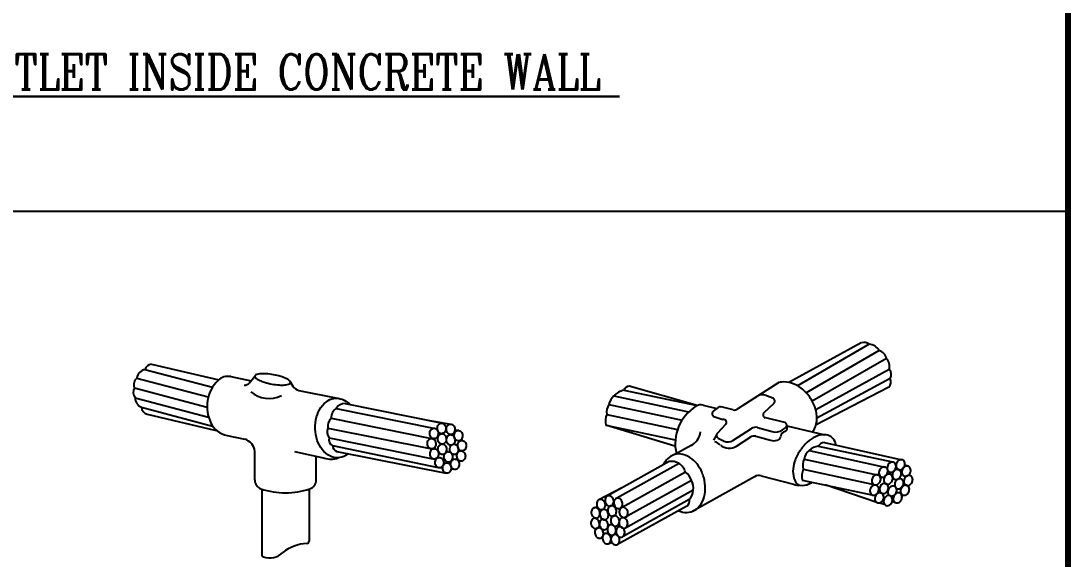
# Model space of a CAD drawing. Extents: x -508 to 92, y -98 to -31.
# Drawn here: x -444.58 to -428.96, y -58.84 to -50.81 of the extents above; entities that cross this region are included whole.
import ezdxf

# ---------------------------------------------------------------- set-up
doc = ezdxf.new("R2010")
doc.units = 0
doc.header["$MEASUREMENT"] = 0
doc.layers.get('0').update_dxf_attribs({"linetype": 'CONTINUOUS', "lineweight": 30})
doc.layers.add('E-P-TXT', color=11, linetype='CONTINUOUS')
doc.layers.add('SPARE', color=7, linetype='CONTINUOUS')
doc.layers.add('UG-BORDER', color=20, linetype='CONTINUOUS', lineweight=80)
doc.styles.add('ROMANC', font='ROMANC')

msp = doc.modelspace()

# ---------------------------------------------------------------- linework, layer by layer
at = {"layer": 'E-P-TXT', "color": 4}
for p, q in [((-428.96, -33.242), (-428.96, -94.479)), ((-428.96, -53.655), (-507.973, -53.655))]:
    msp.add_line(p, q, dxfattribs=at)
at = {"layer": 'SPARE', "color": 2}
for p, q in [((-432.045, -55.614), (-433.127, -56.205)), ((-431.927, -55.633), (-432.997, -56.253)), ((-431.777, -55.726), (-432.866, -56.36)), ((-431.669, -55.845), (-432.778, -56.483)), ((-442.733, -56.011), (-441.724, -56.274)), ((-442.637, -55.932), (-441.63, -56.162)), ((-431.627, -56.009), (-432.725, -56.611)), ((-442.856, -56.137), (-441.788, -56.42)), ((-431.613, -56.145), (-432.707, -56.736)), ((-442.891, -56.283), (-441.807, -56.572)), ((-435.588, -56.318), (-434.496, -56.549)), ((-434.496, -56.549), (-435.508, -56.261)), ((-431.635, -56.273), (-432.72, -56.836)), ((-442.879, -56.431), (-441.784, -56.721)), ((-439.746, -56.518), (-438.294, -56.813)), ((-435.81, -56.533), (-434.72, -56.766)), ((-435.735, -56.405), (-434.621, -56.644)), ((-442.785, -56.573), (-441.727, -56.857)), ((-442.702, -56.678), (-441.669, -56.922)), ((-439.879, -56.59), (-438.427, -56.886)), ((-435.843, -56.679), (-434.787, -56.907)), ((-439.956, -56.738), (-438.46, -57.039)), ((-438.543, -56.762), (-438.145, -56.833)), ((-434.825, -57.155), (-435.858, -56.84)), ((-435.858, -56.84), (-434.82, -57.061)), ((-440.005, -56.884), (-438.454, -57.196)), ((-438.051, -56.92), (-438.109, -56.914)), ((-439.987, -57.031), (-438.412, -57.347)), ((-439.937, -57.146), (-438.357, -57.472)), ((-432.688, -57.155), (-431.582, -57.389)), ((-432.594, -57.1), (-431.44, -57.356)), ((-439.872, -57.234), (-438.238, -57.556)), ((-432.822, -57.219), (-431.692, -57.467)), ((-434.913, -57.383), (-435.839, -57.901)), ((-434.765, -57.412), (-435.691, -57.93)), ((-432.897, -57.346), (-431.788, -57.585)), ((-431.344, -57.454), (-431.395, -57.435)), ((-438.108, -57.502), (-438.167, -57.499)), ((-434.67, -57.542), (-435.613, -58.067)), ((-432.911, -57.499), (-431.856, -57.726)), ((-435.618, -57.777), (-435.961, -57.953)), ((-434.579, -57.666), (-435.571, -58.218)), ((-432.926, -57.659), (-431.888, -57.88)), ((-431.812, -57.994), (-432.586, -57.731)), ((-434.611, -57.947), (-435.597, -58.501)), ((-434.552, -57.811), (-435.565, -58.375)), ((-436.034, -58.074), (-435.985, -58.053)), ((-434.646, -58.051), (-435.682, -58.619)), ((-431.69, -58.031), (-431.782, -58)), ((-431.538, -57.996), (-431.585, -57.982)), ((-435.82, -58.609), (-435.768, -58.589))]:
    msp.add_line(p, q, dxfattribs=at)
at = {"layer": 'SPARE', "color": 3}
for p, q in [((-441.453, -56.117), (-441.147, -56.179)), ((-441.094, -56.113), (-441.179, -56.218)), ((-440.561, -56.201), (-440.528, -56.257)), ((-433.276, -56.204), (-433.896, -56.602)), ((-440.435, -56.323), (-439.862, -56.44)), ((-433.364, -56.439), (-433.483, -56.394)), ((-434.404, -56.542), (-434.2, -56.591)), ((-433.501, -56.658), (-433.345, -56.511)), ((-434.181, -56.576), (-434.254, -56.633)), ((-434.244, -56.711), (-434.11, -56.755)), ((-433.955, -56.614), (-434.138, -56.569)), ((-434.069, -56.831), (-434.193, -56.961)), ((-433.188, -56.8), (-433.488, -56.727)), ((-433.158, -56.849), (-432.588, -56.984)), ((-441.505, -56.996), (-441.242, -57.05)), ((-434.245, -57.066), (-434.206, -56.993)), ((-433.963, -57.07), (-433.683, -56.889)), ((-433.907, -57.152), (-433.692, -57.013)), ((-433.617, -57.007), (-433.398, -57.066)), ((-433.596, -56.877), (-433.376, -56.935)), ((-433.221, -56.911), (-433.177, -56.881)), ((-434.586, -57.145), (-434.826, -57.278)), ((-434.179, -57.035), (-434.093, -57.08)), ((-441.094, -57.657), (-441.094, -57.232)), ((-440.504, -57.233), (-440.048, -57.335)), ((-440.179, -57.657), (-440.179, -57.306)), ((-433.639, -57.61), (-434.584, -58.136)), ((-433.537, -57.596), (-433.058, -57.721))]:
    msp.add_line(p, q, dxfattribs=at)
at = {"layer": 'SPARE', "color": 20}
for p, q in [((-440.99, -57.793), (-440.99, -58.772)), ((-440.284, -57.793), (-440.284, -58.57))]:
    msp.add_line(p, q, dxfattribs=at)
at = {"layer": 'SPARE', "color": 3}
msp.add_lwpolyline([(-441.094, -56.109, 0.257858), (-441.086, -56.131, 0.076786), (-441.025, -56.172, 0.03685), (-440.949, -56.201, 0.026875), (-440.84, -56.227, 0.026875), (-440.73, -56.241, 0.03685), (-440.648, -56.241, 0.076786), (-440.576, -56.224, 0.257858), (-440.561, -56.206, 0.257858), (-440.569, -56.184, 0.076786), (-440.631, -56.143, 0.03685), (-440.707, -56.114, 0.026875), (-440.815, -56.088, 0.026875), (-440.926, -56.074, 0.03685), (-441.007, -56.074, 0.076786), (-441.079, -56.091, 0.257858)], format="xyb", close=True, dxfattribs=at)
for points in [[(-432.774, -56.946, 0.059579), (-432.742, -56.896, 0.106379), (-432.707, -56.745, 0.084624), (-432.732, -56.586, 0.073803), (-432.815, -56.422, 0.073803), (-432.943, -56.289, 0.084624), (-433.085, -56.214, 0.106379), (-433.238, -56.197, 0.038454), (-433.276, -56.204, 0.003382)], [(-439.855, -57.328, -0.12934), (-439.974, -57.3, -0.106379), (-440.089, -57.205, -0.084624), (-440.162, -57.068, -0.073803), (-440.194, -56.893, -0.073803), (-440.173, -56.717, -0.084624), (-440.108, -56.577, -0.106379), (-440, -56.474, -0.12934), (-439.882, -56.439, -0.12934), (-439.762, -56.467, -0.078596), (-439.673, -56.533, -0.084624)], [(-432.421, -57.137, 0.039981), (-432.437, -57.089, 0.148041), (-432.501, -57.012, 0.148041), (-432.597, -56.984, 0.107119), (-432.73, -57.014, 0.076173), (-432.851, -57.095, 0.063071), (-432.964, -57.228, 0.063071), (-433.04, -57.385, 0.076173), (-433.065, -57.528, 0.107119), (-433.039, -57.662, 0.148041), (-432.975, -57.738, 0.148041)], [(-439.702, -57.268, -0.030244), (-439.737, -57.293, -0.12934), (-439.855, -57.328, -0.12934)], [(-434.588, -58.134, 0.12934), (-434.482, -58.072, 0.106379), (-434.402, -57.946, 0.084624), (-434.373, -57.794, 0.073803), (-434.396, -57.618, 0.073803), (-434.469, -57.456, 0.084624), (-434.574, -57.342, 0.106379), (-434.708, -57.277, 0.12934), (-434.831, -57.28, 0.12934), (-434.937, -57.343, 0.078596), (-435.001, -57.432, 0.084624)], [(-433.058, -57.721, 0.143533), (-432.956, -57.738, 0.113471), (-432.829, -57.718, 0.030413), (-432.778, -57.691, 0.063071)], [(-434.767, -58.118, 0.042389), (-434.711, -58.137, 0.12934), (-434.588, -58.134, 0.12934)]]:
    msp.add_lwpolyline(points, format="xyb", dxfattribs=at)
at = {"layer": 'SPARE', "color": 2}
for points in [[(-438.31, -56.811, -0.118989), (-438.287, -56.816, -0.104754), (-438.265, -56.833, -0.089393), (-438.25, -56.857, -0.080914), (-438.244, -56.888, -0.080914), (-438.248, -56.919, -0.089393), (-438.261, -56.944, -0.104754), (-438.282, -56.962, -0.118989), (-438.305, -56.968, -0.118989), (-438.329, -56.963, -0.104754), (-438.351, -56.947, -0.089393), (-438.365, -56.922, -0.080914), (-438.371, -56.892, -0.080914), (-438.367, -56.861, -0.089393), (-438.354, -56.836, -0.104754), (-438.334, -56.818, -0.118989)], [(-438.175, -56.825, -0.118989), (-438.151, -56.83, -0.104754), (-438.129, -56.846, -0.089393), (-438.115, -56.871, -0.080914), (-438.109, -56.901, -0.080914), (-438.113, -56.932, -0.089393), (-438.126, -56.957, -0.104754), (-438.146, -56.975, -0.118989), (-438.17, -56.982, -0.118989), (-438.194, -56.977, -0.104754), (-438.215, -56.96, -0.089393), (-438.23, -56.936, -0.080914), (-438.236, -56.906, -0.080914), (-438.232, -56.875, -0.089393), (-438.219, -56.849, -0.104754), (-438.198, -56.831, -0.118989)], [(-438.424, -56.886, -0.118989), (-438.4, -56.891, -0.104754), (-438.378, -56.908, -0.089393), (-438.364, -56.932, -0.080914), (-438.358, -56.962, -0.080914), (-438.362, -56.993, -0.089393), (-438.375, -57.019, -0.104754), (-438.395, -57.037, -0.118989), (-438.419, -57.043, -0.118989), (-438.442, -57.038, -0.104754), (-438.464, -57.021, -0.089393), (-438.479, -56.997, -0.080914), (-438.485, -56.967, -0.080914), (-438.481, -56.936, -0.089393), (-438.468, -56.911, -0.104754), (-438.447, -56.893, -0.118989)], [(-438.303, -56.967, -0.118989), (-438.279, -56.972, -0.104754), (-438.257, -56.988, -0.089393), (-438.243, -57.013, -0.080914), (-438.237, -57.043, -0.080914), (-438.241, -57.074, -0.089393), (-438.253, -57.099, -0.104754), (-438.274, -57.117, -0.118989), (-438.297, -57.124, -0.118989), (-438.321, -57.119, -0.104754), (-438.343, -57.102, -0.089393), (-438.357, -57.078, -0.080914), (-438.363, -57.047, -0.080914), (-438.359, -57.017, -0.089393), (-438.347, -56.991, -0.104754), (-438.326, -56.973, -0.118989)], [(-438.173, -56.982, -0.118989), (-438.15, -56.987, -0.104754), (-438.128, -57.004, -0.089393), (-438.113, -57.028, -0.080914), (-438.107, -57.058, -0.080914), (-438.111, -57.089, -0.089393), (-438.124, -57.114, -0.104754), (-438.145, -57.132, -0.118989), (-438.168, -57.139, -0.118989), (-438.192, -57.134, -0.104754), (-438.214, -57.117, -0.089393), (-438.228, -57.093, -0.080914), (-438.234, -57.063, -0.080914), (-438.23, -57.032, -0.089393), (-438.217, -57.007, -0.104754), (-438.197, -56.989, -0.118989)], [(-438.06, -56.919, -0.118989), (-438.036, -56.924, -0.104754), (-438.015, -56.941, -0.089393), (-438, -56.965, -0.080914), (-437.994, -56.995, -0.080914), (-437.998, -57.026, -0.089393), (-438.011, -57.052, -0.104754), (-438.032, -57.07, -0.118989), (-438.055, -57.076, -0.118989), (-438.079, -57.071, -0.104754), (-438.1, -57.055, -0.089393), (-438.115, -57.03, -0.080914), (-438.121, -57, -0.080914), (-438.117, -56.969, -0.089393), (-438.104, -56.944, -0.104754), (-438.083, -56.926, -0.118989)], [(-438.46, -57.039, -0.118989), (-438.436, -57.044, -0.104754), (-438.414, -57.061, -0.089393), (-438.4, -57.085, -0.080914), (-438.394, -57.116, -0.080914), (-438.398, -57.147, -0.089393), (-438.41, -57.172, -0.104754), (-438.431, -57.19, -0.118989), (-438.454, -57.196, -0.118989), (-438.478, -57.191, -0.104754), (-438.5, -57.175, -0.089393), (-438.514, -57.15, -0.080914), (-438.52, -57.12, -0.080914), (-438.516, -57.089, -0.089393), (-438.504, -57.064, -0.104754), (-438.483, -57.046, -0.118989)], [(-438.3, -57.121, -0.118989), (-438.276, -57.126, -0.104754), (-438.254, -57.143, -0.089393), (-438.24, -57.167, -0.080914), (-438.234, -57.197, -0.080914), (-438.238, -57.228, -0.089393), (-438.251, -57.254, -0.104754), (-438.271, -57.272, -0.118989), (-438.295, -57.278, -0.118989), (-438.318, -57.273, -0.104754), (-438.34, -57.257, -0.089393), (-438.355, -57.232, -0.080914), (-438.361, -57.202, -0.080914), (-438.357, -57.171, -0.089393), (-438.344, -57.146, -0.104754), (-438.323, -57.128, -0.118989)], [(-438.123, -57.122, -0.118989), (-438.099, -57.127, -0.104754), (-438.078, -57.143, -0.089393), (-438.063, -57.168, -0.080914), (-438.057, -57.198, -0.080914), (-438.061, -57.229, -0.089393), (-438.074, -57.254, -0.104754), (-438.095, -57.272, -0.118989), (-438.118, -57.279, -0.118989), (-438.142, -57.274, -0.104754), (-438.164, -57.257, -0.089393), (-438.178, -57.233, -0.080914), (-438.184, -57.202, -0.080914), (-438.18, -57.171, -0.089393), (-438.167, -57.146, -0.104754), (-438.146, -57.128, -0.118989)], [(-438.006, -57.069, -0.118989), (-437.983, -57.074, -0.104754), (-437.961, -57.09, -0.089393), (-437.946, -57.114, -0.080914), (-437.94, -57.145, -0.080914), (-437.944, -57.176, -0.089393), (-437.957, -57.201, -0.104754), (-437.978, -57.219, -0.118989), (-438.001, -57.225, -0.118989), (-438.025, -57.221, -0.104754), (-438.047, -57.204, -0.089393), (-438.061, -57.18, -0.080914), (-438.067, -57.149, -0.080914), (-438.063, -57.118, -0.089393), (-438.05, -57.093, -0.104754), (-438.03, -57.075, -0.118989)], [(-438.418, -57.19, -0.118989), (-438.394, -57.195, -0.104754), (-438.373, -57.211, -0.089393), (-438.358, -57.236, -0.080914), (-438.352, -57.266, -0.080914), (-438.356, -57.297, -0.089393), (-438.369, -57.322, -0.104754), (-438.39, -57.34, -0.118989), (-438.413, -57.347, -0.118989), (-438.437, -57.342, -0.104754), (-438.459, -57.325, -0.089393), (-438.473, -57.301, -0.080914), (-438.479, -57.27, -0.080914), (-438.475, -57.24, -0.089393), (-438.462, -57.214, -0.104754), (-438.442, -57.196, -0.118989)], [(-438.342, -57.321, -0.118989), (-438.318, -57.326, -0.104754), (-438.297, -57.343, -0.089393), (-438.282, -57.367, -0.080914), (-438.276, -57.398, -0.080914), (-438.28, -57.428, -0.089393), (-438.293, -57.454, -0.104754), (-438.314, -57.472, -0.118989), (-438.337, -57.478, -0.118989), (-438.361, -57.473, -0.104754), (-438.382, -57.457, -0.089393), (-438.397, -57.432, -0.080914), (-438.403, -57.402, -0.080914), (-438.399, -57.371, -0.089393), (-438.386, -57.346, -0.104754), (-438.365, -57.328, -0.118989)], [(-438.211, -57.235, -0.118989), (-438.187, -57.24, -0.104754), (-438.165, -57.257, -0.089393), (-438.151, -57.281, -0.080914), (-438.145, -57.312, -0.080914), (-438.149, -57.343, -0.089393), (-438.162, -57.368, -0.104754), (-438.182, -57.386, -0.118989), (-438.206, -57.392, -0.118989), (-438.23, -57.387, -0.104754), (-438.251, -57.371, -0.089393), (-438.266, -57.346, -0.080914), (-438.272, -57.316, -0.080914), (-438.268, -57.285, -0.089393), (-438.255, -57.26, -0.104754), (-438.234, -57.242, -0.118989)], [(-438.019, -57.222, -0.118989), (-437.995, -57.227, -0.104754), (-437.973, -57.243, -0.089393), (-437.959, -57.268, -0.080914), (-437.953, -57.298, -0.080914), (-437.957, -57.329, -0.089393), (-437.969, -57.354, -0.104754), (-437.99, -57.372, -0.118989), (-438.013, -57.379, -0.118989), (-438.037, -57.374, -0.104754), (-438.059, -57.357, -0.089393), (-438.073, -57.333, -0.080914), (-438.079, -57.302, -0.080914), (-438.075, -57.272, -0.089393), (-438.063, -57.246, -0.104754), (-438.042, -57.228, -0.118989)], [(-438.231, -57.401, -0.118989), (-438.208, -57.405, -0.104754), (-438.186, -57.422, -0.089393), (-438.171, -57.446, -0.080914), (-438.165, -57.477, -0.080914), (-438.169, -57.508, -0.089393), (-438.182, -57.533, -0.104754), (-438.203, -57.551, -0.118989), (-438.226, -57.557, -0.118989), (-438.25, -57.553, -0.104754), (-438.272, -57.536, -0.089393), (-438.286, -57.512, -0.080914), (-438.292, -57.481, -0.080914), (-438.288, -57.45, -0.089393), (-438.275, -57.425, -0.104754), (-438.255, -57.407, -0.118989)], [(-438.111, -57.345, -0.118989), (-438.087, -57.35, -0.104754), (-438.065, -57.367, -0.089393), (-438.051, -57.391, -0.080914), (-438.045, -57.422, -0.080914), (-438.049, -57.453, -0.089393), (-438.062, -57.478, -0.104754), (-438.082, -57.496, -0.118989), (-438.106, -57.502, -0.118989), (-438.13, -57.497, -0.104754), (-438.151, -57.481, -0.089393), (-438.166, -57.457, -0.080914), (-438.172, -57.426, -0.080914), (-438.168, -57.395, -0.089393), (-438.155, -57.37, -0.104754), (-438.134, -57.352, -0.118989)], [(-431.749, -57.611, 0.118989), (-431.726, -57.616, 0.104754), (-431.699, -57.609, 0.089393), (-431.676, -57.593, 0.080914), (-431.658, -57.567, 0.080914), (-431.65, -57.537, 0.089393), (-431.651, -57.509, 0.104754), (-431.663, -57.484, 0.118989), (-431.682, -57.469, 0.118989), (-431.706, -57.464, 0.104754), (-431.732, -57.47, 0.089393), (-431.755, -57.487, 0.080914), (-431.773, -57.512, 0.080914), (-431.782, -57.542, 0.089393), (-431.78, -57.57, 0.104754), (-431.768, -57.595, 0.118989)], [(-431.627, -57.538, 0.118989), (-431.603, -57.543, 0.104754), (-431.577, -57.536, 0.089393), (-431.554, -57.52, 0.080914), (-431.536, -57.494, 0.080914), (-431.527, -57.464, 0.089393), (-431.529, -57.436, 0.104754), (-431.541, -57.411, 0.118989), (-431.56, -57.396, 0.118989), (-431.583, -57.391, 0.104754), (-431.61, -57.398, 0.089393), (-431.633, -57.414, 0.080914), (-431.651, -57.44, 0.080914), (-431.659, -57.47, 0.089393), (-431.658, -57.498, 0.104754), (-431.646, -57.523, 0.118989)], [(-431.494, -57.502, 0.118989), (-431.47, -57.507, 0.104754), (-431.443, -57.5, 0.089393), (-431.42, -57.484, 0.080914), (-431.403, -57.458, 0.080914), (-431.394, -57.428, 0.089393), (-431.395, -57.4, 0.104754), (-431.407, -57.375, 0.118989), (-431.426, -57.36, 0.118989), (-431.45, -57.355, 0.104754), (-431.476, -57.362, 0.089393), (-431.499, -57.378, 0.080914), (-431.517, -57.404, 0.080914), (-431.526, -57.434, 0.089393), (-431.524, -57.462, 0.104754), (-431.512, -57.487, 0.118989)], [(-431.408, -57.597, 0.118989), (-431.384, -57.602, 0.104754), (-431.358, -57.596, 0.089393), (-431.335, -57.579, 0.080914), (-431.317, -57.554, 0.080914), (-431.308, -57.524, 0.089393), (-431.31, -57.496, 0.104754), (-431.322, -57.471, 0.118989), (-431.34, -57.455, 0.118989), (-431.364, -57.45, 0.104754), (-431.391, -57.457, 0.089393), (-431.414, -57.473, 0.080914), (-431.431, -57.499, 0.080914), (-431.44, -57.529, 0.089393), (-431.439, -57.557, 0.104754), (-431.427, -57.582, 0.118989)], [(-431.856, -57.726, 0.118989), (-431.832, -57.731, 0.104754), (-431.805, -57.725, 0.089393), (-431.782, -57.708, 0.080914), (-431.765, -57.683, 0.080914), (-431.756, -57.653, 0.089393), (-431.758, -57.625, 0.104754), (-431.769, -57.6, 0.118989), (-431.788, -57.585, 0.118989), (-431.812, -57.58, 0.104754), (-431.838, -57.586, 0.089393), (-431.861, -57.603, 0.080914), (-431.879, -57.628, 0.080914), (-431.888, -57.658, 0.089393), (-431.886, -57.686, 0.104754), (-431.874, -57.711, 0.118989)], [(-431.677, -57.715, 0.118989), (-431.653, -57.72, 0.104754), (-431.626, -57.714, 0.089393), (-431.603, -57.697, 0.080914), (-431.586, -57.672, 0.080914), (-431.577, -57.642, 0.089393), (-431.579, -57.614, 0.104754), (-431.59, -57.589, 0.118989), (-431.609, -57.574, 0.118989), (-431.633, -57.569, 0.104754), (-431.659, -57.575, 0.089393), (-431.682, -57.592, 0.080914), (-431.7, -57.617, 0.080914), (-431.709, -57.647, 0.089393), (-431.707, -57.675, 0.104754), (-431.695, -57.7, 0.118989)], [(-431.549, -57.646, 0.118989), (-431.526, -57.651, 0.104754), (-431.499, -57.645, 0.089393), (-431.476, -57.628, 0.080914), (-431.458, -57.603, 0.080914), (-431.45, -57.573, 0.089393), (-431.451, -57.545, 0.104754), (-431.463, -57.52, 0.118989), (-431.482, -57.505, 0.118989), (-431.506, -57.5, 0.104754), (-431.532, -57.506, 0.089393), (-431.555, -57.523, 0.080914), (-431.573, -57.548, 0.080914), (-431.582, -57.578, 0.089393), (-431.58, -57.606, 0.104754), (-431.568, -57.631, 0.118989)], [(-431.514, -57.786, 0.118989), (-431.491, -57.791, 0.104754), (-431.464, -57.784, 0.089393), (-431.441, -57.768, 0.080914), (-431.423, -57.742, 0.080914), (-431.415, -57.712, 0.089393), (-431.416, -57.684, 0.104754), (-431.428, -57.659, 0.118989), (-431.447, -57.644, 0.118989), (-431.471, -57.639, 0.104754), (-431.497, -57.645, 0.089393), (-431.52, -57.662, 0.080914), (-431.538, -57.687, 0.080914), (-431.547, -57.717, 0.089393), (-431.545, -57.745, 0.104754), (-431.533, -57.77, 0.118989)], [(-431.379, -57.736, 0.118989), (-431.355, -57.741, 0.104754), (-431.328, -57.734, 0.089393), (-431.305, -57.718, 0.080914), (-431.288, -57.692, 0.080914), (-431.279, -57.662, 0.089393), (-431.28, -57.634, 0.104754), (-431.292, -57.609, 0.118989), (-431.311, -57.594, 0.118989), (-431.335, -57.589, 0.104754), (-431.361, -57.595, 0.089393), (-431.384, -57.612, 0.080914), (-431.402, -57.637, 0.080914), (-431.411, -57.667, 0.089393), (-431.409, -57.695, 0.104754), (-431.397, -57.72, 0.118989)], [(-431.884, -57.881, 0.118989), (-431.86, -57.886, 0.104754), (-431.834, -57.88, 0.089393), (-431.811, -57.863, 0.080914), (-431.793, -57.838, 0.080914), (-431.784, -57.808, 0.089393), (-431.786, -57.78, 0.104754), (-431.798, -57.755, 0.118989), (-431.817, -57.74, 0.118989), (-431.84, -57.735, 0.104754), (-431.867, -57.741, 0.089393), (-431.89, -57.757, 0.080914), (-431.908, -57.783, 0.080914), (-431.916, -57.813, 0.089393), (-431.915, -57.841, 0.104754), (-431.903, -57.866, 0.118989)], [(-431.741, -57.856, 0.118989), (-431.717, -57.861, 0.104754), (-431.69, -57.854, 0.089393), (-431.668, -57.838, 0.080914), (-431.65, -57.812, 0.080914), (-431.641, -57.782, 0.089393), (-431.643, -57.754, 0.104754), (-431.655, -57.729, 0.118989), (-431.673, -57.714, 0.118989), (-431.697, -57.709, 0.104754), (-431.724, -57.715, 0.089393), (-431.747, -57.732, 0.080914), (-431.764, -57.758, 0.080914), (-431.773, -57.787, 0.089393), (-431.771, -57.816, 0.104754), (-431.76, -57.84, 0.118989)], [(-431.616, -57.893, 0.118989), (-431.592, -57.898, 0.104754), (-431.566, -57.892, 0.089393), (-431.543, -57.875, 0.080914), (-431.525, -57.85, 0.080914), (-431.516, -57.82, 0.089393), (-431.518, -57.792, 0.104754), (-431.53, -57.767, 0.118989), (-431.549, -57.752, 0.118989), (-431.572, -57.747, 0.104754), (-431.599, -57.753, 0.089393), (-431.622, -57.77, 0.080914), (-431.64, -57.795, 0.080914), (-431.648, -57.825, 0.089393), (-431.647, -57.853, 0.104754), (-431.635, -57.878, 0.118989)], [(-431.429, -57.881, 0.118989), (-431.405, -57.886, 0.104754), (-431.378, -57.879, 0.089393), (-431.355, -57.863, 0.080914), (-431.338, -57.837, 0.080914), (-431.329, -57.807, 0.089393), (-431.33, -57.779, 0.104754), (-431.342, -57.755, 0.118989), (-431.361, -57.739, 0.118989), (-431.385, -57.734, 0.104754), (-431.411, -57.741, 0.089393), (-431.434, -57.757, 0.080914), (-431.452, -57.783, 0.080914), (-431.461, -57.813, 0.089393), (-431.459, -57.841, 0.104754), (-431.447, -57.866, 0.118989)], [(-435.95, -57.949, 0.118989), (-435.971, -57.961, 0.104754), (-435.987, -57.983, 0.089393), (-435.993, -58.011, 0.080914), (-435.989, -58.042, 0.080914), (-435.976, -58.07, 0.089393), (-435.956, -58.09, 0.104754), (-435.931, -58.101, 0.118989), (-435.907, -58.1, 0.118989), (-435.886, -58.088, 0.104754), (-435.87, -58.065, 0.089393), (-435.864, -58.038, 0.080914), (-435.867, -58.007, 0.080914), (-435.88, -57.979, 0.089393), (-435.9, -57.959, 0.104754), (-435.925, -57.948, 0.118989)], [(-435.825, -57.895, 0.118989), (-435.846, -57.906, 0.104754), (-435.862, -57.929, 0.089393), (-435.868, -57.956, 0.080914), (-435.865, -57.987, 0.080914), (-435.851, -58.016, 0.089393), (-435.832, -58.036, 0.104754), (-435.806, -58.047, 0.118989), (-435.782, -58.046, 0.118989), (-435.761, -58.034, 0.104754), (-435.745, -58.011, 0.089393), (-435.739, -57.984, 0.080914), (-435.742, -57.953, 0.080914), (-435.756, -57.925, 0.089393), (-435.775, -57.905, 0.104754), (-435.801, -57.894, 0.118989)], [(-435.694, -57.931, 0.118989), (-435.715, -57.943, 0.104754), (-435.731, -57.966, 0.089393), (-435.737, -57.993, 0.080914), (-435.734, -58.024, 0.080914), (-435.721, -58.052, 0.089393), (-435.701, -58.073, 0.104754), (-435.676, -58.083, 0.118989), (-435.651, -58.083, 0.118989), (-435.63, -58.071, 0.104754), (-435.614, -58.048, 0.089393), (-435.608, -58.021, 0.080914), (-435.612, -57.99, 0.080914), (-435.625, -57.962, 0.089393), (-435.645, -57.941, 0.104754), (-435.67, -57.931, 0.118989)], [(-431.81, -57.995, 0.118989), (-431.786, -58, 0.104754), (-431.76, -57.994, 0.089393), (-431.737, -57.977, 0.080914), (-431.719, -57.952, 0.080914), (-431.71, -57.922, 0.089393), (-431.712, -57.893, 0.104754), (-431.724, -57.869, 0.118989), (-431.743, -57.853, 0.118989), (-431.766, -57.848, 0.104754), (-431.793, -57.855, 0.089393), (-431.816, -57.871, 0.080914), (-431.834, -57.897, 0.080914), (-431.842, -57.927, 0.089393), (-431.841, -57.955, 0.104754), (-431.829, -57.98, 0.118989)], [(-431.681, -58.037, 0.118989), (-431.657, -58.042, 0.104754), (-431.63, -58.035, 0.089393), (-431.607, -58.019, 0.080914), (-431.59, -57.993, 0.080914), (-431.581, -57.963, 0.089393), (-431.583, -57.935, 0.104754), (-431.594, -57.91, 0.118989), (-431.613, -57.895, 0.118989), (-431.637, -57.89, 0.104754), (-431.663, -57.896, 0.089393), (-431.686, -57.913, 0.080914), (-431.704, -57.939, 0.080914), (-431.713, -57.968, 0.089393), (-431.711, -57.997, 0.104754), (-431.699, -58.021, 0.118989)], [(-431.538, -57.996, 0.118989), (-431.514, -58.001, 0.104754), (-431.487, -57.995, 0.089393), (-431.464, -57.978, 0.080914), (-431.447, -57.953, 0.080914), (-431.438, -57.923, 0.089393), (-431.44, -57.895, 0.104754), (-431.451, -57.87, 0.118989), (-431.47, -57.855, 0.118989), (-431.494, -57.85, 0.104754), (-431.52, -57.856, 0.089393), (-431.543, -57.873, 0.080914), (-431.561, -57.898, 0.080914), (-431.57, -57.928, 0.089393), (-431.568, -57.956, 0.104754), (-431.556, -57.981, 0.118989)], [(-436.031, -58.073, 0.118989), (-436.052, -58.085, 0.104754), (-436.067, -58.108, 0.089393), (-436.074, -58.135, 0.080914), (-436.07, -58.166, 0.080914), (-436.057, -58.194, 0.089393), (-436.037, -58.214, 0.104754), (-436.012, -58.225, 0.118989), (-435.988, -58.224, 0.118989), (-435.967, -58.212, 0.104754), (-435.951, -58.19, 0.089393), (-435.945, -58.163, 0.080914), (-435.948, -58.132, 0.080914), (-435.961, -58.103, 0.089393), (-435.981, -58.083, 0.104754), (-436.006, -58.072, 0.118989)], [(-435.904, -58.099, 0.118989), (-435.925, -58.111, 0.104754), (-435.94, -58.133, 0.089393), (-435.947, -58.161, 0.080914), (-435.943, -58.192, 0.080914), (-435.93, -58.22, 0.089393), (-435.91, -58.24, 0.104754), (-435.885, -58.251, 0.118989), (-435.861, -58.25, 0.118989), (-435.84, -58.238, 0.104754), (-435.824, -58.216, 0.089393), (-435.818, -58.188, 0.080914), (-435.821, -58.157, 0.080914), (-435.834, -58.129, 0.089393), (-435.854, -58.109, 0.104754), (-435.879, -58.098, 0.118989)], [(-435.785, -58.045, 0.118989), (-435.806, -58.057, 0.104754), (-435.822, -58.079, 0.089393), (-435.828, -58.107, 0.080914), (-435.825, -58.138, 0.080914), (-435.811, -58.166, 0.089393), (-435.792, -58.186, 0.104754), (-435.766, -58.197, 0.118989), (-435.742, -58.196, 0.118989), (-435.721, -58.184, 0.104754), (-435.705, -58.162, 0.089393), (-435.699, -58.134, 0.080914), (-435.703, -58.103, 0.080914), (-435.716, -58.075, 0.089393), (-435.736, -58.055, 0.104754), (-435.761, -58.044, 0.118989)], [(-435.613, -58.067, 0.118989), (-435.635, -58.078, 0.104754), (-435.65, -58.101, 0.089393), (-435.657, -58.128, 0.080914), (-435.653, -58.159, 0.080914), (-435.64, -58.188, 0.089393), (-435.62, -58.208, 0.104754), (-435.595, -58.219, 0.118989), (-435.571, -58.218, 0.118989), (-435.55, -58.206, 0.104754), (-435.534, -58.183, 0.089393), (-435.528, -58.156, 0.080914), (-435.531, -58.125, 0.080914), (-435.544, -58.097, 0.089393), (-435.564, -58.077, 0.104754), (-435.589, -58.066, 0.118989)], [(-436.036, -58.232, 0.118989), (-436.058, -58.244, 0.104754), (-436.073, -58.266, 0.089393), (-436.08, -58.294, 0.080914), (-436.076, -58.325, 0.080914), (-436.063, -58.353, 0.089393), (-436.043, -58.373, 0.104754), (-436.018, -58.384, 0.118989), (-435.994, -58.383, 0.118989), (-435.973, -58.371, 0.104754), (-435.957, -58.349, 0.089393), (-435.951, -58.321, 0.080914), (-435.954, -58.29, 0.080914), (-435.967, -58.262, 0.089393), (-435.987, -58.242, 0.104754), (-436.012, -58.231, 0.118989)], [(-435.909, -58.247, 0.118989), (-435.93, -58.259, 0.104754), (-435.946, -58.282, 0.089393), (-435.952, -58.309, 0.080914), (-435.949, -58.34, 0.080914), (-435.936, -58.368, 0.089393), (-435.916, -58.388, 0.104754), (-435.891, -58.399, 0.118989), (-435.866, -58.398, 0.118989), (-435.845, -58.386, 0.104754), (-435.829, -58.364, 0.089393), (-435.823, -58.336, 0.080914), (-435.827, -58.306, 0.080914), (-435.84, -58.277, 0.089393), (-435.86, -58.257, 0.104754), (-435.885, -58.246, 0.118989)], [(-435.741, -58.193, 0.118989), (-435.762, -58.205, 0.104754), (-435.778, -58.227, 0.089393), (-435.784, -58.255, 0.080914), (-435.78, -58.286, 0.080914), (-435.767, -58.314, 0.089393), (-435.747, -58.334, 0.104754), (-435.722, -58.345, 0.118989), (-435.698, -58.344, 0.118989), (-435.677, -58.332, 0.104754), (-435.661, -58.31, 0.089393), (-435.655, -58.282, 0.080914), (-435.658, -58.251, 0.080914), (-435.672, -58.223, 0.089393), (-435.691, -58.203, 0.104754), (-435.716, -58.192, 0.118989)], [(-435.617, -58.224, 0.118989), (-435.638, -58.236, 0.104754), (-435.654, -58.258, 0.089393), (-435.66, -58.286, 0.080914), (-435.657, -58.317, 0.080914), (-435.643, -58.345, 0.089393), (-435.624, -58.365, 0.104754), (-435.598, -58.376, 0.118989), (-435.574, -58.375, 0.118989), (-435.553, -58.363, 0.104754), (-435.537, -58.341, 0.089393), (-435.531, -58.313, 0.080914), (-435.535, -58.282, 0.080914), (-435.548, -58.254, 0.089393), (-435.567, -58.234, 0.104754), (-435.593, -58.223, 0.118989)], [(-435.978, -58.374, 0.118989), (-435.999, -58.386, 0.104754), (-436.015, -58.409, 0.089393), (-436.021, -58.436, 0.080914), (-436.018, -58.467, 0.080914), (-436.005, -58.495, 0.089393), (-435.985, -58.516, 0.104754), (-435.96, -58.526, 0.118989), (-435.936, -58.525, 0.118989), (-435.914, -58.514, 0.104754), (-435.899, -58.491, 0.089393), (-435.892, -58.464, 0.080914), (-435.896, -58.433, 0.080914), (-435.909, -58.404, 0.089393), (-435.929, -58.384, 0.104754), (-435.954, -58.373, 0.118989)], [(-435.791, -58.329, 0.118989), (-435.812, -58.341, 0.104754), (-435.828, -58.363, 0.089393), (-435.834, -58.391, 0.080914), (-435.83, -58.422, 0.080914), (-435.817, -58.45, 0.089393), (-435.798, -58.47, 0.104754), (-435.772, -58.481, 0.118989), (-435.748, -58.48, 0.118989), (-435.727, -58.468, 0.104754), (-435.711, -58.446, 0.089393), (-435.705, -58.418, 0.080914), (-435.708, -58.387, 0.080914), (-435.722, -58.359, 0.089393), (-435.741, -58.339, 0.104754), (-435.767, -58.328, 0.118989)], [(-435.661, -58.359, 0.118989), (-435.682, -58.371, 0.104754), (-435.698, -58.393, 0.089393), (-435.704, -58.421, 0.080914), (-435.701, -58.452, 0.080914), (-435.687, -58.48, 0.089393), (-435.668, -58.5, 0.104754), (-435.642, -58.511, 0.118989), (-435.618, -58.51, 0.118989), (-435.597, -58.498, 0.104754), (-435.581, -58.476, 0.089393), (-435.575, -58.448, 0.080914), (-435.579, -58.417, 0.080914), (-435.592, -58.389, 0.089393), (-435.612, -58.369, 0.104754), (-435.637, -58.358, 0.118989)], [(-435.865, -58.459, 0.118989), (-435.886, -58.471, 0.104754), (-435.902, -58.493, 0.089393), (-435.908, -58.521, 0.080914), (-435.904, -58.552, 0.080914), (-435.891, -58.58, 0.089393), (-435.872, -58.6, 0.104754), (-435.846, -58.611, 0.118989), (-435.822, -58.61, 0.118989), (-435.801, -58.598, 0.104754), (-435.785, -58.576, 0.089393), (-435.779, -58.548, 0.080914), (-435.782, -58.517, 0.080914), (-435.796, -58.489, 0.089393), (-435.815, -58.469, 0.104754), (-435.841, -58.458, 0.118989)], [(-435.738, -58.474, 0.118989), (-435.759, -58.486, 0.104754), (-435.774, -58.509, 0.089393), (-435.781, -58.536, 0.080914), (-435.777, -58.567, 0.080914), (-435.764, -58.595, 0.089393), (-435.744, -58.615, 0.104754), (-435.719, -58.626, 0.118989), (-435.695, -58.625, 0.118989), (-435.674, -58.613, 0.104754), (-435.658, -58.591, 0.089393), (-435.652, -58.563, 0.080914), (-435.655, -58.533, 0.080914), (-435.668, -58.504, 0.089393), (-435.688, -58.484, 0.104754), (-435.713, -58.473, 0.118989)]]:
    msp.add_lwpolyline(points, format="xyb", close=True, dxfattribs=at)
for centre, radius, start, end in [((-432.001, -55.722), 0.116, 49.9252, 112.0919), ((-431.939, -55.82), 0.187, 29.8802, 86.0819), ((-431.833, -55.887), 0.17, 14.3016, 70.6622), ((-431.814, -55.969), 0.191, 347.9494, 40.6059), ((-442.704, -56.162), 0.154, 100.5673, 170.5673), ((-442.628, -56.04), 0.108, 94.6009, 164.6009), ((-431.71, -56.086), 0.113, 328.9563, 43.0503), ((-442.769, -56.235), 0.131, 131.7678, 201.7678), ((-431.731, -56.19), 0.127, 319.2508, 20.9626), ((-442.779, -56.349), 0.129, 149.5888, 219.5888), ((-435.53, -56.582), 0.27, 102.3832, 139.215), ((-435.507, -56.347), 0.0864, 90.5061, 160.3473), ((-442.73, -56.435), 0.149, 178.2825, 248.2825), ((-435.634, -56.649), 0.211, 146.4542, 188.1733), ((-435.608, -56.566), 0.205, 128.3055, 170.68), ((-442.669, -56.566), 0.117, 183.6277, 253.6277), ((-435.624, -56.78), 0.241, 155.3304, 194.3233)]:
    msp.add_arc(centre, radius, start, end, dxfattribs=at)
at = {"layer": 'SPARE', "color": 3}
for centre, radius, start, end in [((-441.259, -56.564), 0.548, 134.3525, 206.5289), ((-441.495, -56.323), 0.211, 78.5224, 134.3525), ((-441.264, -56.095), 0.15, 274.7443, 304.7443), ((-440.882, -56.015), 0.426, 230.1759, 295.5321), ((-440.407, -56.185), 0.141, 210.6743, 258.5224), ((-433.531, -56.523), 0.137, 69.51, 105.4581), ((-439.75, -56.669), 0.151, 88.552, 148.552), ((-434.438, -56.678), 0.141, 76.2969, 121.9772), ((-433.38, -56.482), 0.0457, 320.1991, 69.51), ((-439.784, -56.733), 0.172, 123.6408, 181.656), ((-434.163, -57.118), 0.659, 121.9772, 193.0693), ((-434.226, -56.669), 0.0457, 127.7285, 247.0663), ((-434.153, -56.613), 0.0457, 71.0967, 127.7285), ((-433.938, -56.545), 0.0703, 256.3518, 306.52), ((-433.466, -56.687), 0.0457, 140.1991, 250.7998), ((-441.435, -56.652), 0.352, 206.5289, 258.5224), ((-439.854, -56.853), 0.153, 131.5625, 191.5625), ((-434.102, -56.8), 0.0457, 316.4656, 99.0039), ((-433.203, -56.843), 0.0457, 304.5543, 71.0967), ((-433.21, -56.883), 0.06, 299.8731, 29.8731), ((-439.868, -56.942), 0.148, 156.926, 216.926), ((-434.717, -56.902), 0.276, 298.3699, 351.6161), ((-434.16, -56.993), 0.0457, 136.4656, 245.7765), ((-433.647, -57.108), 0.106, 73.5083, 122.7865), ((-433.625, -56.978), 0.106, 73.5083, 122.7865), ((-433.324, -56.76), 0.183, 253.5083, 304.5543), ((-433.316, -56.999), 0.0703, 285.1099, 354.3744), ((-433.167, -57.014), 0.08, 99.898, 174.3744), ((-441.305, -57.251), 0.211, 5.1717, 72.7249), ((-439.879, -57.053), 0.11, 168.3401, 238.4009), ((-439.828, -57.134), 0.11, 186.274, 246.274), ((-434.245, -57.207), 0.117, 34.8534, 83.0579), ((-434.019, -56.963), 0.22, 233.9588, 300.5983), ((-434.037, -56.954), 0.137, 245.7765, 302.6309), ((-433.346, -56.89), 0.183, 253.5083, 285.1099), ((-432.673, -57.36), 0.205, 94.2265, 136.5238), ((-432.596, -57.204), 0.104, 88.4324, 151.8571), ((-439.962, -57.036), 0.312, 251.9632, 290.9687), ((-432.695, -57.379), 0.205, 128.3055, 170.68), ((-434.878, -57.602), 0.221, 59.1133, 99.1133), ((-434.901, -57.611), 0.241, 16.5769, 55.5698), ((-432.7, -57.441), 0.219, 154.3832, 195.3294), ((-434.79, -57.725), 0.219, 15.6297, 56.576), ((-433.57, -57.732), 0.141, 76.4442, 119.1491), ((-432.692, -57.599), 0.241, 155.3304, 194.3233), ((-440.953, -57.657), 0.141, 180.0516, 249.7126), ((-440.637, -56.708), 1.141, 251.3207, 288.7029), ((-440.32, -57.657), 0.141, 290.3131, 0.0516), ((-434.753, -57.774), 0.205, 349.552, 31.9266), ((-434.712, -57.971), 0.104, 309.6789, 13.1037), ((-434.757, -57.803), 0.205, 315.4731, 357.7703)]:
    msp.add_arc(centre, radius, start, end, dxfattribs=at)
at = {"layer": 'SPARE', "color": 20}
for centre, radius, start, end in [((-440.319, -58.57), 0.0352, 272.3925, 0), ((-440.872, -58.538), 0.283, 250.4895, 314.1677), ((-440.292, -59.21), 0.605, 92.3925, 129.2002), ((-440.954, -58.772), 0.0352, 180, 250.4895)]:
    msp.add_arc(centre, radius, start, end, dxfattribs=at)
at = {"layer": 'UG-BORDER'}
msp.add_line((-428.96, -97.438), (-428.96, -31.547), dxfattribs=at)

# ---------------------------------------------------------------- texts
at = {"color": 5, "style": 'ROMANC', "width": 0.8}
msp.add_text('%%uTYPICAL OUTLET INSIDE CONCRETE WALL ', height=0.52761, dxfattribs=at).set_placement((-448.188, -51.834, 0))

doc.saveas('drawing.dxf')
